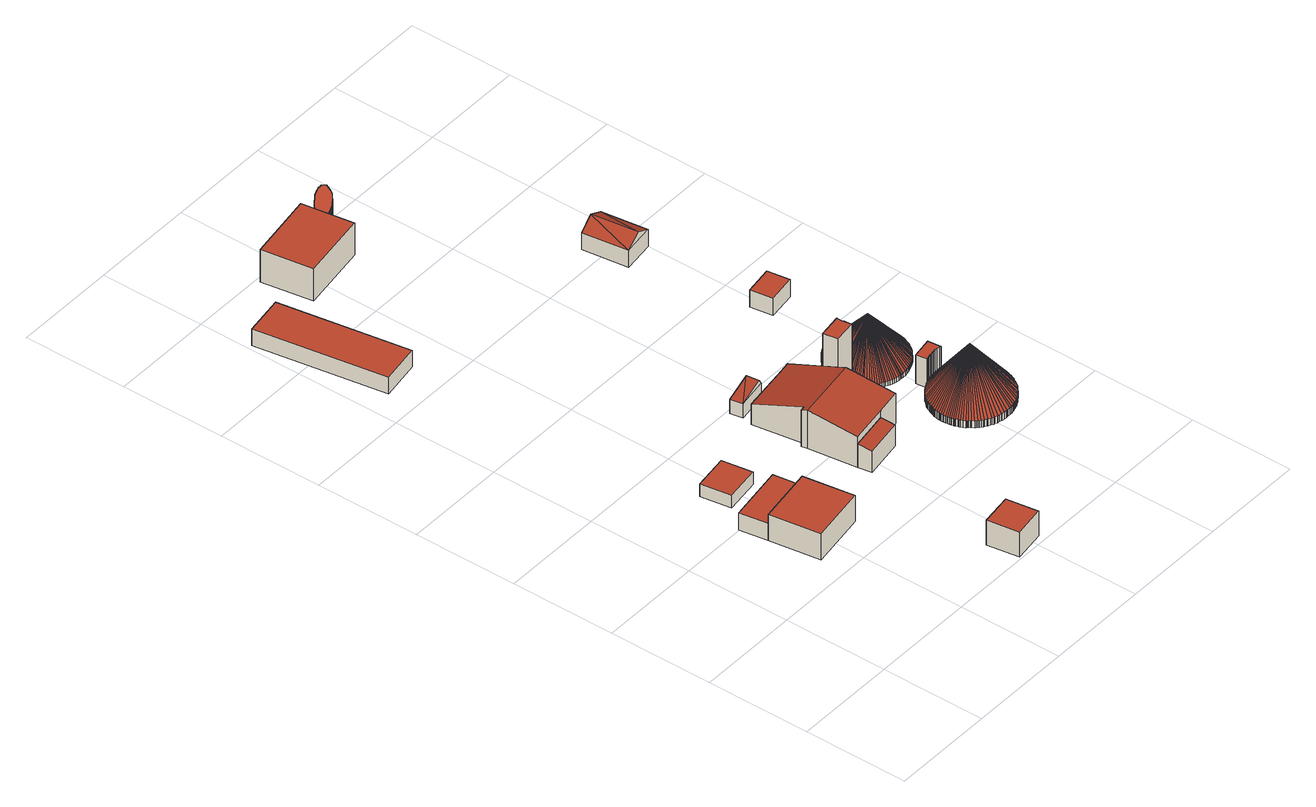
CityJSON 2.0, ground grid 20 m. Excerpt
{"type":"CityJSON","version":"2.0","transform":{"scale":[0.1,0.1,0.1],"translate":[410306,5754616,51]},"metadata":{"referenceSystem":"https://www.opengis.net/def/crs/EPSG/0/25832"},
"CityObjects":{
"building1":{"type":"Building","attributes":{"Gemeindeschluessel":"05515000","Geometrietyp2DReferenz":"3000","function":"31001_2600","roofType":"1000","measuredHeight":5.5},"geometry":[{"type":"Solid","lod":"2","boundaries":[[[[0,1,2,3]],[[4,5,1,0]],[[6,7,5,4]],[[3,2,7,6]],[[4,0,3,6]],[[1,5,7,2]]]],"semantics":{"surfaces":[{"type":"WallSurface"},{"type":"RoofSurface"},{"type":"GroundSurface"}],"values":[[0,0,0,0,1,2]]}}]},
"building2":{"type":"Building","attributes":{"Gemeindeschluessel":"05515000","Geometrietyp2DReferenz":"3000","function":"31001_2600","roofType":"1000","measuredHeight":3.56},"geometry":[{"type":"Solid","lod":"2","boundaries":[[[[8,9,2,10]],[[11,12,9,8]],[[13,1,12,11]],[[10,2,1,13]],[[11,8,10,13]],[[9,12,1,2]]]],"semantics":{"surfaces":[{"type":"WallSurface"},{"type":"RoofSurface"},{"type":"GroundSurface"}],"values":[[0,0,0,0,1,2]]}}]},
"building3":{"type":"Building","attributes":{"Gemeindeschluessel":"05515000","Geometrietyp2DReferenz":"3000","function":"31001_2600","roofType":"1000","measuredHeight":2.65},"geometry":[{"type":"Solid","lod":"2","boundaries":[[[[14,15,16,17]],[[18,19,15,14]],[[20,21,19,18]],[[17,16,21,20]],[[18,14,17,20]],[[15,19,21,16]]]],"semantics":{"surfaces":[{"type":"WallSurface"},{"type":"RoofSurface"},{"type":"GroundSurface"}],"values":[[0,0,0,0,1,2]]}}]},
"building4":{"type":"Building","attributes":{"Gemeindeschluessel":"05515000","Geometrietyp2DReferenz":"3000","function":"31001_2600","roofType":"1000","measuredHeight":5.19},"geometry":[{"type":"Solid","lod":"2","boundaries":[[[[22,23,24,25]],[[26,27,23,22]],[[28,29,27,26]],[[25,24,29,28]],[[26,22,25,28]],[[23,27,29,24]]]],"semantics":{"surfaces":[{"type":"WallSurface"},{"type":"RoofSurface"},{"type":"GroundSurface"}],"values":[[0,0,0,0,1,2]]}}]},
"building5":{"type":"Building","attributes":{"Gemeindeschluessel":"05515000","Geometrietyp2DReferenz":"3000","function":"31001_2600","roofType":"1000","measuredHeight":3.4},"geometry":[{"type":"Solid","lod":"2","boundaries":[[[[30,31,32,33]],[[34,35,31,30]],[[36,37,35,34]],[[33,32,37,36]],[[34,30,33,36]],[[31,35,37,32]]]],"semantics":{"surfaces":[{"type":"WallSurface"},{"type":"RoofSurface"},{"type":"GroundSurface"}],"values":[[0,0,0,0,1,2]]}}]},
"building6":{"type":"Building","attributes":{"Gemeindeschluessel":"05515000","Geometrietyp2DReferenz":"3000","function":"31001_2600","roofType":"3100","measuredHeight":4.06},"geometry":[{"type":"Solid","lod":"2","boundaries":[[[[38,39,40,41]],[[42,43,39,38]],[[44,45,43,42]],[[41,40,45,44]],[[38,46,42]],[[44,47,41]],[[41,47,46]],[[46,38,41]],[[44,42,46]],[[46,47,44]],[[39,43,45,40]]]],"semantics":{"surfaces":[{"type":"WallSurface"},{"type":"RoofSurface"},{"type":"GroundSurface"}],"values":[[0,0,0,0,0,0,1,1,1,1,2]]}}]},
"building7":{"type":"Building","attributes":{"Gemeindeschluessel":"05515000","Geometrietyp2DReferenz":"3000","function":"31001_2600"},"address":[{"country":"Germany","locality":"Münster","thoroughfareNumber":"121","thoroughfareName":"Böddingheideweg"}],"children":["building7-1","building7-2","building7-3"]},
"building7-1":{"type":"BuildingPart","attributes":{"roofType":"1000","measuredHeight":13.36},"parents":["building7"],"geometry":[{"type":"Solid","lod":"2","boundaries":[[[[48,49,50]],[[51,52,48,50]],[[53,54,52,51]],[[55,56,54,53]],[[57,58,56,55]],[[59,60,58,57]],[[61,62,60,59]],[[63,64,62,61]],[[65,66,64,63]],[[67,68,66,65]],[[69,70,71,68,67]],[[65,63,61,59,57,55,53,51,50,69,67]],[[48,52,54,56,58,60,62,64,66,68,71]],[[70,69,50,49]],[[48,71,70,49]]]],"semantics":{"surfaces":[{"type":"WallSurface"},{"type":"RoofSurface"},{"type":"GroundSurface"},{"type":"ClosureSurface"}],"values":[[0,0,0,0,0,0,0,0,0,0,0,1,2,0,3]]}}]},
"building7-2":{"type":"BuildingPart","attributes":{"roofType":"2100","measuredHeight":4.9},"parents":["building7"],"geometry":[{"type":"Solid","lod":"2","boundaries":[[[[72,73,74,75]],[[76,77,73,72]],[[78,79,77,76]],[[80,81,79,78]],[[78,76,72,75,80]],[[73,77,79,81,74]],[[81,80,75,74]]]],"semantics":{"surfaces":[{"type":"WallSurface"},{"type":"RoofSurface"},{"type":"GroundSurface"},{"type":"ClosureSurface"}],"values":[[0,0,0,0,1,2,3]]}}]},
"building7-3":{"type":"BuildingPart","attributes":{"roofType":"3100","measuredHeight":8.01},"parents":["building7"],"geometry":[{"type":"Solid","lod":"2","boundaries":[[[[82,83,84,85]],[[86,87,83,82]],[[49,48,87,86]],[[88,89,71,70]],[[90,91,89,88]],[[92,75,74,91,90]],[[93,94,81,80,95]],[[96,97,94,93]],[[98,99,97,96]],[[85,84,99,98]],[[95,92,90,88,93]],[[70,49,86,82,85,98,96,93,88]],[[83,87,48,71,89,91,74,81,94,97,99,84]],[[48,49,70,71]],[[80,75,92,95]],[[81,74,75,80]]]],"semantics":{"surfaces":[{"type":"WallSurface"},{"type":"RoofSurface"},{"type":"GroundSurface"},{"type":"ClosureSurface"}],"values":[[0,0,0,0,0,0,0,0,0,0,1,1,2,3,0,3]]}}]},
"building8":{"type":"Building","attributes":{"Gemeindeschluessel":"05515000","Geometrietyp2DReferenz":"3000","function":"31001_2600","roofType":"1000","measuredHeight":6.67},"geometry":[{"type":"Solid","lod":"2","boundaries":[[[[100,101,102,103]],[[104,105,101,100]],[[106,107,105,104]],[[103,102,107,106]],[[104,100,103,106]],[[101,105,107,102]]]],"semantics":{"surfaces":[{"type":"WallSurface"},{"type":"RoofSurface"},{"type":"GroundSurface"}],"values":[[0,0,0,0,1,2]]}}]},
"building9":{"type":"Building","attributes":{"Gemeindeschluessel":"05515000","Geometrietyp2DReferenz":"3000","function":"31001_2600","roofType":"4000","measuredHeight":11.23},"geometry":[{"type":"Solid","lod":"2","boundaries":[[[[108,109,110,111]],[[112,113,109,108]],[[114,115,113,112]],[[116,117,115,114]],[[118,119,117,116]],[[120,121,119,118]],[[122,123,121,120]],[[124,125,123,122]],[[126,127,125,124]],[[128,129,127,126]],[[130,131,129,128]],[[132,133,131,130]],[[134,135,133,132]],[[136,137,135,134]],[[138,139,137,136]],[[140,141,139,138]],[[142,143,141,140]],[[144,145,143,142]],[[146,147,145,144]],[[148,149,147,146]],[[150,151,149,148]],[[152,153,151,150]],[[154,155,153,152]],[[156,157,155,154]],[[158,159,157,156]],[[160,161,159,158]],[[162,163,161,160]],[[164,165,163,162]],[[166,167,165,164]],[[168,169,167,166]],[[170,171,169,168]],[[172,173,171,170]],[[174,175,173,172]],[[176,177,175,174]],[[178,179,177,176]],[[180,181,179,178]],[[182,183,181,180]],[[184,185,183,182]],[[186,187,185,184]],[[188,189,187,186]],[[190,191,189,188]],[[192,193,191,190]],[[194,195,193,192]],[[196,197,195,194]],[[198,199,197,196]],[[200,201,199,198]],[[202,203,201,200]],[[204,205,203,202]],[[206,207,205,204]],[[208,209,207,206]],[[210,211,209,208]],[[212,213,211,210]],[[214,215,213,212]],[[216,217,215,214]],[[218,219,217,216]],[[220,221,219,218]],[[222,223,221,220]],[[224,225,223,222]],[[226,227,225,224]],[[228,229,227,226]],[[230,231,229,228]],[[232,233,231,230]],[[234,235,233,232]],[[236,237,235,234]],[[238,239,237,236]],[[240,241,239,238]],[[242,243,241,240]],[[244,245,243,242]],[[246,247,245,244]],[[248,249,247,246]],[[250,251,249,248]],[[252,253,251,250]],[[254,255,253,252]],[[256,257,255,254]],[[258,259,257,256]],[[260,261,259,258]],[[262,263,261,260]],[[264,265,263,262]],[[266,267,265,264]],[[268,269,267,266]],[[270,271,269,268]],[[272,273,271,270]],[[274,275,273,272]],[[276,277,275,274]],[[278,279,277,276]],[[280,281,279,278]],[[282,283,281,280]],[[284,285,283,282]],[[286,287,285,284]],[[288,289,287,286]],[[290,291,289,288]],[[292,293,291,290]],[[294,295,293,292]],[[296,297,295,294]],[[298,299,297,296]],[[300,301,299,298]],[[302,303,301,300]],[[304,305,303,302]],[[306,307,305,304]],[[308,309,307,306]],[[310,311,309,308]],[[312,313,311,310]],[[314,315,313,312]],[[316,317,315,314]],[[318,319,317,316]],[[320,321,319,318]],[[322,323,321,320]],[[324,325,323,322]],[[326,327,325,324]],[[328,329,327,326]],[[330,331,329,328]],[[332,333,331,330]],[[334,335,333,332]],[[336,337,335,334]],[[338,339,337,336]],[[340,341,339,338]],[[342,343,341,340]],[[344,345,343,342]],[[346,347,345,344]],[[348,349,347,346]],[[350,351,349,348]],[[352,353,351,350]],[[354,355,353,352]],[[356,357,355,354]],[[358,359,357,356]],[[360,361,359,358]],[[362,363,361,360]],[[364,365,363,362]],[[366,367,365,364]],[[368,369,367,366]],[[370,371,369,368]],[[372,373,371,370]],[[374,375,373,372]],[[376,377,375,374]],[[378,379,377,376]],[[380,381,379,378]],[[382,383,381,380]],[[384,385,383,382]],[[386,387,385,384]],[[388,389,387,386]],[[390,391,389,388]],[[392,393,391,390]],[[394,395,393,392]],[[396,397,395,394]],[[398,399,397,396]],[[400,401,399,398]],[[402,403,401,400]],[[404,405,403,402]],[[406,407,405,404]],[[408,409,407,406]],[[410,411,409,408]],[[412,413,411,410]],[[414,415,413,412]],[[416,417,415,414]],[[418,419,417,416]],[[420,421,419,418]],[[422,423,421,420]],[[424,425,423,422]],[[426,427,425,424]],[[428,429,427,426]],[[430,431,429,428]],[[432,433,431,430]],[[434,435,433,432]],[[436,437,435,434]],[[438,439,437,436]],[[440,441,439,438]],[[442,443,441,440]],[[444,445,443,442]],[[446,447,445,444]],[[448,449,447,446]],[[450,451,449,448]],[[452,453,451,450]],[[454,455,453,452]],[[456,457,455,454]],[[458,459,457,456]],[[460,461,459,458]],[[462,463,461,460]],[[464,465,463,462]],[[466,467,465,464]],[[468,469,467,466]],[[470,471,469,468]],[[111,110,471,470]],[[470,472,111]],[[108,111,472,112]],[[112,472,114]],[[114,472,116]],[[116,472,118]],[[120,118,472,122]],[[126,124,122,472,128]],[[132,130,128,472,134]],[[134,472,136]],[[136,472,138]],[[142,140,138,472,144]],[[146,144,472,148]],[[150,148,472,152]],[[154,152,472,156]],[[158,156,472,160]],[[162,160,472,164]],[[166,164,472,168]],[[170,168,472,172]],[[176,174,172,472,178]],[[178,472,180]],[[180,472,182]],[[184,182,472,186]],[[190,188,186,472,192]],[[192,472,194]],[[196,194,472,198]],[[202,200,198,472,204]],[[204,472,206]],[[210,208,206,472,212]],[[212,472,214]],[[216,214,472,218]],[[218,472,220]],[[222,220,472,224]],[[226,224,472,228]],[[228,472,230]],[[234,232,230,472,236]],[[238,236,472,240]],[[240,472,242]],[[246,244,242,472,248]],[[252,250,248,472,254]],[[258,256,254,472,260]],[[262,260,472,264]],[[266,264,472,268]],[[270,268,472,272]],[[276,274,272,472,278]],[[280,278,472,282]],[[284,282,472,286]],[[288,286,472,290]],[[294,292,290,472,296]],[[298,296,472,300]],[[302,300,472,304]],[[304,472,306]],[[308,306,472,310]],[[312,310,472,314]],[[316,314,472,318]],[[320,318,472,322]],[[324,322,472,326]],[[328,326,472,330]],[[332,330,472,334]],[[336,334,472,338]],[[340,338,472,342]],[[344,342,472,346]],[[350,348,346,472,352]],[[352,472,354]],[[356,354,472,358]],[[362,360,358,472,364]],[[364,472,366]],[[366,472,368]],[[372,370,368,472,374]],[[374,472,376]],[[380,378,376,472,382]],[[382,472,384]],[[388,386,384,472,390]],[[390,472,392]],[[394,392,472,396]],[[398,396,472,400]],[[400,472,402]],[[406,404,402,472,408]],[[408,472,410]],[[410,472,412]],[[414,412,472,416]],[[418,416,472,420]],[[422,420,472,424]],[[426,424,472,428]],[[430,428,472,432]],[[434,432,472,436]],[[438,436,472,440]],[[442,440,472,444]],[[448,446,444,472,450]],[[452,450,472,454]],[[456,454,472,458]],[[462,460,458,472,464]],[[466,464,472,468]],[[468,472,470]],[[109,113,115,117,119,121,123,125,127,129,131,133,135,137,139,141,143,145,147,149,151,153,155,157,159,161,163,165,167,169,171,173,175,177,179,181,183,185,187,189,191,193,195,197,199,201,203,205,207,209,211,213,215,217,219,221,223,225,227,229,231,233,235,237,239,241,243,245,247,249,251,253,255,257,259,261,263,265,267,269,271,273,275,277,279,281,283,285,287,289,291,293,295,297,299,301,303,305,307,309,311,313,315,317,319,321,323,325,327,329,331,333,335,337,339,341,343,345,347,349,351,353,355,357,359,361,363,365,367,369,371,373,375,377,379,381,383,385,387,389,391,393,395,397,399,401,403,405,407,409,411,413,415,417,419,421,423,425,427,429,431,433,435,437,439,441,443,445,447,449,451,453,455,457,459,461,463,465,467,469,471,110]]]],"semantics":{"surfaces":[{"type":"WallSurface"},{"type":"RoofSurface"},{"type":"GroundSurface"}],"values":[[0,0,0,0,0,0,0,0,0,0,0,0,0,0,0,0,0,0,0,0,0,0,0,0,0,0,0,0,0,0,0,0,0,0,0,0,0,0,0,0,0,0,0,0,0,0,0,0,0,0,0,0,0,0,0,0,0,0,0,0,0,0,0,0,0,0,0,0,0,0,0,0,0,0,0,0,0,0,0,0,0,0,0,0,0,0,0,0,0,0,0,0,0,0,0,0,0,0,0,0,0,0,0,0,0,0,0,0,0,0,0,0,0,0,0,0,0,0,0,0,0,0,0,0,0,0,0,0,0,0,0,0,0,0,0,0,0,0,0,0,0,0,0,0,0,0,0,0,0,0,0,0,0,0,0,0,0,0,0,0,0,0,0,0,0,0,0,0,0,0,0,0,0,0,0,0,0,0,0,0,0,0,1,1,1,1,1,1,1,1,1,1,1,1,1,1,1,1,1,1,1,1,1,1,1,1,1,1,1,1,1,1,1,1,1,1,1,1,1,1,1,1,1,1,1,1,1,1,1,1,1,1,1,1,1,1,1,1,1,1,1,1,1,1,1,1,1,1,1,1,1,1,1,1,1,1,1,1,1,1,1,1,1,1,1,1,1,1,1,1,1,1,1,1,1,2]]}}]},
"building10":{"type":"Building","attributes":{"Gemeindeschluessel":"05515000","Geometrietyp2DReferenz":"3000","function":"31001_2600","roofType":"2100","measuredHeight":8.87},"geometry":[{"type":"Solid","lod":"2","boundaries":[[[[473,474,475,476]],[[477,478,474,473]],[[479,480,478,477]],[[481,482,480,479]],[[483,484,482,481]],[[485,486,484,483]],[[487,488,486,485]],[[489,490,488,487]],[[491,492,490,489]],[[493,494,492,491]],[[495,496,494,493]],[[497,498,496,495]],[[499,500,498,497]],[[501,502,500,499]],[[503,504,502,501]],[[505,506,504,503]],[[507,508,506,505]],[[509,508,507]],[[510,511,508,509]],[[512,513,511,510]],[[514,515,513,512]],[[516,517,515,514]],[[518,519,517,516]],[[520,521,519,518]],[[522,523,521,520]],[[524,525,523,522]],[[526,527,525,524]],[[528,529,527,526]],[[530,531,529,528]],[[532,533,531,530]],[[534,535,533,532]],[[536,537,535,534]],[[538,539,537,536]],[[540,541,539,538]],[[542,543,541,540]],[[544,545,543,542]],[[546,547,545,544]],[[548,549,547,546]],[[476,475,549,548]],[[546,544,542,540,538,536,534,532,530,528,526,524,522,520,518,516,514,512,510,509,507,505,503,501,499,497,495,493,491,489,487,485,483,481,479,477,473,476,548]],[[474,478,480,482,484,486,488,490,492,494,496,498,500,502,504,506,508,511,513,515,517,519,521,523,525,527,529,531,533,535,537,539,541,543,545,547,549,475]]]],"semantics":{"surfaces":[{"type":"WallSurface"},{"type":"RoofSurface"},{"type":"GroundSurface"}],"values":[[0,0,0,0,0,0,0,0,0,0,0,0,0,0,0,0,0,0,0,0,0,0,0,0,0,0,0,0,0,0,0,0,0,0,0,0,0,0,0,1,2]]}}]},
"building11":{"type":"Building","attributes":{"Gemeindeschluessel":"05515000","Geometrietyp2DReferenz":"3000","function":"31001_2600","roofType":"1000","measuredHeight":6},"geometry":[{"type":"Solid","lod":"2","boundaries":[[[[550,551,552,553]],[[554,555,551,550]],[[556,557,555,554]],[[558,559,557,556]],[[560,561,559,558]],[[562,563,561,560]],[[564,565,563,562]],[[566,567,565,564]],[[568,569,567,566]],[[570,571,569,568]],[[572,573,571,570]],[[574,575,573,572]],[[576,577,575,574]],[[553,552,577,576]],[[574,572,570,568,566,564,562,560,558,556,554,550,553,576]],[[551,555,557,559,561,563,565,567,569,571,573,575,577,552]]]],"semantics":{"surfaces":[{"type":"WallSurface"},{"type":"RoofSurface"},{"type":"GroundSurface"}],"values":[[0,0,0,0,0,0,0,0,0,0,0,0,0,0,1,2]]}}]},
"building12":{"type":"Building","attributes":{"Gemeindeschluessel":"05515000","Geometrietyp2DReferenz":"3000","function":"31001_2600","roofType":"4000","measuredHeight":10.12},"geometry":[{"type":"Solid","lod":"2","boundaries":[[[[578,579,580,581]],[[582,583,579,578]],[[584,585,583,582]],[[586,587,585,584]],[[588,589,587,586]],[[590,591,589,588]],[[592,593,591,590]],[[594,595,593,592]],[[596,597,595,594]],[[598,599,597,596]],[[600,601,599,598]],[[602,603,601,600]],[[604,605,603,602]],[[606,607,605,604]],[[608,609,607,606]],[[610,611,609,608]],[[612,613,611,610]],[[614,615,613,612]],[[616,617,615,614]],[[618,619,617,616]],[[620,621,619,618]],[[622,623,621,620]],[[624,625,623,622]],[[626,627,625,624]],[[628,629,627,626]],[[630,631,629,628]],[[632,633,631,630]],[[634,635,633,632]],[[636,637,635,634]],[[638,639,637,636]],[[640,641,639,638]],[[642,643,641,640]],[[644,645,643,642]],[[646,647,645,644]],[[648,649,647,646]],[[650,651,649,648]],[[652,653,651,650]],[[654,655,653,652]],[[656,657,655,654]],[[658,659,657,656]],[[660,661,659,658]],[[662,663,661,660]],[[664,665,663,662]],[[666,667,665,664]],[[668,669,667,666]],[[670,671,669,668]],[[672,673,671,670]],[[674,675,673,672]],[[676,677,675,674]],[[678,679,677,676]],[[680,681,679,678]],[[682,683,681,680]],[[684,685,683,682]],[[686,687,685,684]],[[688,689,687,686]],[[690,691,689,688]],[[692,693,691,690]],[[694,695,693,692]],[[696,697,695,694]],[[698,699,697,696]],[[700,701,699,698]],[[702,703,701,700]],[[704,705,703,702]],[[706,707,705,704]],[[708,709,707,706]],[[710,711,709,708]],[[712,713,711,710]],[[714,715,713,712]],[[716,717,715,714]],[[718,719,717,716]],[[720,721,719,718]],[[722,723,721,720]],[[724,725,723,722]],[[726,727,725,724]],[[728,729,727,726]],[[730,731,729,728]],[[732,733,731,730]],[[734,735,733,732]],[[736,737,735,734]],[[738,739,737,736]],[[740,741,739,738]],[[742,743,741,740]],[[744,745,743,742]],[[746,747,745,744]],[[748,749,747,746]],[[750,751,749,748]],[[752,753,751,750]],[[754,755,753,752]],[[756,757,755,754]],[[758,759,757,756]],[[760,761,759,758]],[[762,763,761,760]],[[764,68,763,762]],[[765,66,68,764]],[[766,64,66,765]],[[767,62,64,766]],[[768,60,62,767]],[[769,58,60,768]],[[770,56,58,769]],[[771,54,56,770]],[[772,52,54,771]],[[581,580,52,772]],[[581,773,578]],[[578,773,582]],[[582,773,584]],[[584,773,586]],[[586,773,588]],[[588,773,590]],[[590,773,592]],[[592,773,594]],[[594,773,596]],[[596,773,598]],[[598,773,600]],[[600,773,602]],[[602,773,604]],[[604,773,606]],[[606,773,608]],[[608,773,610]],[[610,773,612]],[[612,773,614]],[[614,773,616]],[[616,773,618]],[[618,773,620]],[[620,773,622]],[[622,773,624]],[[624,773,626]],[[626,773,628]],[[628,773,630]],[[630,773,632]],[[632,773,634]],[[634,773,636]],[[636,773,638]],[[638,773,640]],[[640,773,642]],[[642,773,644]],[[644,773,646]],[[646,773,648]],[[648,773,650]],[[650,773,652]],[[652,773,654]],[[654,773,656]],[[656,773,658]],[[658,773,660]],[[660,773,662]],[[662,773,664]],[[664,773,666]],[[666,773,668]],[[668,773,670]],[[670,773,672]],[[672,773,674]],[[674,773,676]],[[676,773,678]],[[678,773,680]],[[680,773,682]],[[682,773,684]],[[684,773,686]],[[686,773,688]],[[688,773,690]],[[690,773,692]],[[692,773,694]],[[694,773,696]],[[696,773,698]],[[698,773,700]],[[700,773,702]],[[702,773,704]],[[704,773,706]],[[706,773,708]],[[708,773,710]],[[710,773,712]],[[712,773,714]],[[714,773,716]],[[716,773,718]],[[718,773,720]],[[720,773,722]],[[722,773,724]],[[724,773,726]],[[726,773,728]],[[728,773,730]],[[730,773,732]],[[732,773,734]],[[734,773,736]],[[736,773,738]],[[738,773,740]],[[740,773,742]],[[742,773,744]],[[744,773,746]],[[746,773,748]],[[748,773,750]],[[750,773,752]],[[752,773,754]],[[754,773,756]],[[756,773,758]],[[758,773,760]],[[760,773,762]],[[762,773,764]],[[764,773,765]],[[765,773,766]],[[766,773,767]],[[767,773,768]],[[768,773,769]],[[769,773,770]],[[770,773,771]],[[771,773,772]],[[772,773,581]],[[579,583,585,587,589,591,593,595,597,599,601,603,605,607,609,611,613,615,617,619,621,623,625,627,629,631,633,635,637,639,641,643,645,647,649,651,653,655,657,659,661,663,665,667,669,671,673,675,677,679,681,683,685,687,689,691,693,695,697,699,701,703,705,707,709,711,713,715,717,719,721,723,725,727,729,731,733,735,737,739,741,743,745,747,749,751,753,755,757,759,761,763,68,66,64,62,60,58,56,54,52,580]]]],"semantics":{"surfaces":[{"type":"WallSurface"},{"type":"RoofSurface"},{"type":"GroundSurface"}],"values":[[0,0,0,0,0,0,0,0,0,0,0,0,0,0,0,0,0,0,0,0,0,0,0,0,0,0,0,0,0,0,0,0,0,0,0,0,0,0,0,0,0,0,0,0,0,0,0,0,0,0,0,0,0,0,0,0,0,0,0,0,0,0,0,0,0,0,0,0,0,0,0,0,0,0,0,0,0,0,0,0,0,0,0,0,0,0,0,0,0,0,0,0,0,0,0,0,0,0,0,0,0,0,1,1,1,1,1,1,1,1,1,1,1,1,1,1,1,1,1,1,1,1,1,1,1,1,1,1,1,1,1,1,1,1,1,1,1,1,1,1,1,1,1,1,1,1,1,1,1,1,1,1,1,1,1,1,1,1,1,1,1,1,1,1,1,1,1,1,1,1,1,1,1,1,1,1,1,1,1,1,1,1,1,1,1,1,1,1,1,1,1,1,1,1,1,1,1,1,1,1,1,1,1,1,2]]}}]},
"building13":{"type":"Building","attributes":{"Gemeindeschluessel":"05515000","Geometrietyp2DReferenz":"3000","function":"31001_2600","roofType":"1000","measuredHeight":3.67},"geometry":[{"type":"Solid","lod":"2","boundaries":[[[[774,775,776,777]],[[778,779,775,774]],[[780,781,779,778]],[[777,776,781,780]],[[778,774,777,780]],[[775,779,781,776]]]],"semantics":{"surfaces":[{"type":"WallSurface"},{"type":"RoofSurface"},{"type":"GroundSurface"}],"values":[[0,0,0,0,1,2]]}}]},
"building14":{"type":"Building","attributes":{"Gemeindeschluessel":"05515000","Geometrietyp2DReferenz":"3000","function":"31001_2600","roofType":"3100","measuredHeight":5.23},"geometry":[{"type":"Solid","lod":"2","boundaries":[[[[782,783,784,785]],[[786,787,783,782]],[[788,789,787,786]],[[785,784,789,788]],[[782,790,786]],[[788,791,785]],[[785,791,790]],[[790,782,785]],[[791,788,786]],[[786,790,791]],[[783,787,789,784]]]],"semantics":{"surfaces":[{"type":"WallSurface"},{"type":"RoofSurface"},{"type":"GroundSurface"}],"values":[[0,0,0,0,0,0,1,1,1,1,2]]}}]}
},
"vertices":[
[245,361,67],[245,361,12],[136,344,12],[136,344,67],[260,264,67],[260,264,12],[150,247,67],[150,247,12],
[127,398,48],[127,398,12],[136,344,48],[237,415,48],[237,415,12],[245,361,48],
[163,440,39],[163,440,13],[231,450,13],[231,450,39],[154,499,39],[154,499,13],[222,509,39],[222,509,13],
[354,1,64],[354,1,12],[415,10,12],[415,10,64],[345,62,64],[345,62,12],[406,71,64],[406,71,12],
[50,1054,43],[50,1054,9],[127,1067,9],[127,1067,43],[9,1303,43],[9,1303,9],[86,1315,43],[86,1315,9],
[351,593,39],[351,593,10],[355,569,10],[355,569,39],[411,602,39],[411,602,10],[414,578,39],[414,578,10],[404,601,50],[407,577,50],
[477,502,9],[477,502,74],[477,502,142],[521,508,142],[521,508,9],[521,505,142],[521,505,9],[521,501,142],[521,501,9],[521,497,142],[521,497,9],[522,494,142],[522,494,9],[522,490,142],[522,490,9],[523,487,142],[523,487,9],[524,483,142],[524,483,9],[525,480,142],[525,480,9],[481,473,142],[481,473,84],[481,473,9],
[451,344,55],[451,344,9],[448,360,9],[448,360,58],[452,334,53],[452,334,9],[377,322,53],[377,322,9],[373,348,58],[373,348,9],
[433,561,52],[433,561,9],[351,549,9],[351,549,52],[467,566,52],[467,566,9],[483,459,89],[483,459,9],[497,368,72],[497,368,9],[448,360,72],[360,440,89],[360,440,9],[373,348,72],[358,452,85],[358,452,9],[366,453,85],[366,453,9],
[157,1293,77],[157,1293,10],[289,1313,10],[289,1313,77],[142,1391,77],[142,1391,10],[274,1412,77],[274,1412,10],
[606,386,23],[606,386,9],[603,385,9],[603,385,23],[607,386,23],[607,386,9],[610,387,23],[610,387,9],[614,387,23],[614,387,9],[618,388,23],[618,388,9],[619,388,23],[619,388,9],[621,388,23],[621,388,9],[622,388,23],[622,388,9],[624,388,23],[624,388,9],[625,388,23],[625,388,9],[627,388,23],[627,388,9],[628,388,23],[628,388,9],[629,387,23],[629,387,9],[633,387,23],[633,387,9],[637,386,23],[637,386,9],[638,386,23],[638,386,9],[643,385,23],[643,385,9],[644,385,23],[644,385,9],[648,383,23],[648,383,9],[650,383,23],[650,383,9],[654,381,23],[654,381,9],[656,380,23],[656,380,9],[659,379,23],[659,379,9],[662,377,23],[662,377,9],[664,375,23],[664,375,9],[667,373,23],[667,373,9],[669,372,23],[669,372,9],[672,369,23],[672,369,9],[674,368,23],[674,368,9],[677,365,23],[677,365,9],[679,363,23],[679,363,9],[680,361,23],[680,361,9],[682,359,23],[682,359,9],[683,357,23],[683,357,9],[684,357,23],[684,357,9],[687,352,23],[687,352,9],[690,347,23],[690,347,9],[691,345,23],[691,345,9],[692,343,23],[692,343,9],[693,341,23],[693,341,9],[693,339,23],[693,339,9],[694,338,23],[694,338,9],[695,334,23],[695,334,9],[695,333,23],[695,333,9],[696,330,23],[696,330,9],[697,327,23],[697,327,9],[697,326,23],[697,326,9],[697,325,23],[697,325,9],[698,321,23],[698,321,9],[698,320,23],[698,320,9],[698,319,23],[698,319,9],[698,318,23],[698,318,9],[698,314,23],[698,314,9],[698,313,23],[698,313,9],[698,310,23],[698,310,9],[698,307,23],[698,307,9],[698,306,23],[698,306,9],[697,303,23],[697,303,9],[697,300,23],[697,300,9],[697,299,23],[697,299,9],[696,295,23],[696,295,9],[696,294,23],[696,294,9],[695,293,23],[695,293,9],[695,291,23],[695,291,9],[694,288,23],[694,288,9],[694,287,23],[694,287,9],[692,283,23],[692,283,9],[692,282,23],[692,282,9],[691,281,23],[691,281,9],[690,278,23],[690,278,9],[689,277,23],[689,277,9],[688,276,23],[688,276,9],[687,274,23],[687,274,9],[687,273,23],[687,273,9],[685,271,23],[685,271,9],[684,269,23],[684,269,9],[683,267,23],[683,267,9],[681,265,23],[681,265,9],[680,263,23],[680,263,9],[677,261,23],[677,261,9],[676,260,23],[676,260,9],[673,257,23],[673,257,9],[672,256,23],[672,256,9],[669,253,23],[669,253,9],[668,253,23],[668,253,9],[665,251,23],[665,251,9],[663,249,23],[663,249,9],[662,248,23],[662,248,9],[658,246,23],[658,246,9],[655,245,23],[655,245,9],[652,243,23],[652,243,9],[651,243,23],[651,243,9],[648,242,23],[648,242,9],[645,241,23],[645,241,9],[641,240,23],[641,240,9],[639,239,23],[639,239,9],[637,239,23],[637,239,9],[633,238,23],[633,238,9],[629,238,23],[629,238,9],[624,238,23],[624,238,9],[622,238,23],[622,238,9],[620,238,23],[620,238,9],[615,238,23],[615,238,9],[610,239,23],[610,239,9],[609,239,23],[609,239,9],[605,240,23],[605,240,9],[602,241,23],[602,241,9],[600,241,23],[600,241,9],[596,243,23],[596,243,9],[594,243,23],[594,243,9],[591,245,23],[591,245,9],[589,246,23],[589,246,9],[585,248,23],[585,248,9],[584,249,23],[584,249,9],[580,251,23],[580,251,9],[578,252,23],[578,252,9],[576,255,23],[576,255,9],[573,256,23],[573,256,9],[572,258,23],[572,258,9],[570,260,23],[570,260,9],[568,261,23],[568,261,9],[568,262,23],[568,262,9],[565,266,23],[565,266,9],[564,267,23],[564,267,9],[562,270,23],[562,270,9],[561,271,23],[561,271,9],[560,272,23],[560,272,9],[559,273,23],[559,273,9],[557,277,23],[557,277,9],[555,281,23],[555,281,9],[554,283,23],[554,283,9],[554,284,23],[554,284,9],[554,285,23],[554,285,9],[552,289,23],[552,289,9],[552,290,23],[552,290,9],[551,291,23],[551,291,9],[551,292,23],[551,292,9],[550,295,23],[550,295,9],[550,296,23],[550,296,9],[550,297,23],[550,297,9],[549,299,23],[549,299,9],[549,303,23],[549,303,9],[549,304,23],[549,304,9],[548,306,23],[548,306,9],[548,310,23],[548,310,9],[548,311,23],[548,311,9],[548,315,23],[548,315,9],[548,316,23],[548,316,9],[548,318,23],[548,318,9],[548,319,23],[548,319,9],[549,324,23],[549,324,9],[550,329,23],[550,329,9],[550,331,23],[550,331,9],[551,334,23],[551,334,9],[552,336,23],[552,336,9],[553,339,23],[553,339,9],[554,342,23],[554,342,9],[555,344,23],[555,344,9],[557,347,23],[557,347,9],[557,349,23],[557,349,9],[559,352,23],[559,352,9],[560,354,23],[560,354,9],[562,357,23],[562,357,9],[564,359,23],[564,359,9],[566,361,23],[566,361,9],[568,363,23],[568,363,9],[569,365,23],[569,365,9],[572,368,23],[572,368,9],[573,368,23],[573,368,9],[576,371,23],[576,371,9],[577,372,23],[577,372,9],[580,374,23],[580,374,9],[583,376,23],[583,376,9],[587,378,23],[587,378,9],[589,379,23],[589,379,9],[591,380,23],[591,380,9],[594,382,23],[594,382,9],[595,382,23],[595,382,9],[596,383,23],[596,383,9],[598,384,23],[598,384,9],[599,384,23],[599,384,9],[623,316,121],
[297,1374,61],[297,1374,10],[299,1373,10],[299,1373,62],[295,1375,59],[295,1375,10],[293,1376,58],[293,1376,10],[291,1378,57],[291,1378,10],[289,1380,57],[289,1380,10],[288,1383,58],[288,1383,10],[287,1386,59],[287,1386,10],[287,1389,62],[287,1389,10],[288,1392,65],[288,1392,10],[289,1395,68],[289,1395,10],[291,1397,72],[291,1397,10],[293,1399,76],[293,1399,10],[295,1400,79],[295,1400,10],[296,1401,82],[296,1401,10],[298,1402,85],[298,1402,10],[300,1402,87],[300,1402,10],[302,1402,89],[302,1402,10],[302,1402,90],[304,1402,91],[304,1402,10],[305,1402,93],[305,1402,10],[307,1401,95],[307,1401,10],[309,1400,97],[309,1400,10],[311,1399,98],[311,1399,10],[313,1397,98],[313,1397,10],[315,1395,98],[315,1395,10],[316,1392,98],[316,1392,10],[316,1389,96],[316,1389,10],[316,1386,93],[316,1386,10],[316,1383,90],[316,1383,10],[315,1380,87],[315,1380,10],[313,1378,83],[313,1378,10],[311,1376,79],[311,1376,10],[309,1375,76],[309,1375,10],[307,1374,73],[307,1374,10],[305,1373,70],[305,1373,10],[303,1373,68],[303,1373,10],[302,1373,66],[302,1373,10],[300,1373,64],[300,1373,10],
[629,388,70],[629,388,10],[633,387,10],[633,387,70],[625,388,70],[625,388,10],[621,388,70],[621,388,10],[618,388,70],[618,388,10],[614,387,70],[614,387,10],[610,387,70],[610,387,10],[607,386,70],[607,386,10],[603,385,70],[603,385,10],[599,384,70],[599,384,10],[598,384,70],[598,384,10],[595,405,70],[595,405,10],[634,411,70],[634,411,10],[637,386,70],[637,386,10],
[522,518,18],[522,518,9],[521,511,9],[521,511,18],[524,525,18],[524,525,9],[526,531,18],[526,531,9],[528,537,18],[528,537,9],[531,542,18],[531,542,9],[535,547,18],[535,547,9],[538,552,18],[538,552,9],[542,556,18],[542,556,9],[546,560,18],[546,560,9],[550,563,18],[550,563,9],[554,566,18],[554,566,9],[558,568,18],[558,568,9],[562,570,18],[562,570,9],[566,572,18],[566,572,9],[570,574,18],[570,574,9],[574,575,18],[574,575,9],[578,576,18],[578,576,9],[582,577,18],[582,577,9],[585,577,18],[585,577,9],[589,577,18],[589,577,9],[592,578,18],[592,578,9],[596,578,18],[596,578,9],[600,577,18],[600,577,9],[604,577,18],[604,577,9],[609,576,18],[609,576,9],[613,575,18],[613,575,9],[618,574,18],[618,574,9],[622,572,18],[622,572,9],[627,570,18],[627,570,9],[632,567,18],[632,567,9],[637,564,18],[637,564,9],[641,561,18],[641,561,9],[646,557,18],[646,557,9],[650,552,18],[650,552,9],[654,547,18],[654,547,9],[658,542,18],[658,542,9],[661,536,18],[661,536,9],[663,530,18],[663,530,9],[664,526,18],[664,526,9],[665,523,18],[665,523,9],[667,517,18],[667,517,9],[668,511,18],[668,511,9],[668,505,18],[668,505,9],[668,500,18],[668,500,9],[667,495,18],[667,495,9],[666,490,18],[666,490,9],[665,485,18],[665,485,9],[664,481,18],[664,481,9],[662,476,18],[662,476,9],[661,473,18],[661,473,9],[659,469,18],[659,469,9],[657,466,18],[657,466,9],[655,463,18],[655,463,9],[653,460,18],[653,460,9],[651,457,18],[651,457,9],[648,454,18],[648,454,9],[645,451,18],[645,451,9],[642,449,18],[642,449,9],[639,446,18],[639,446,9],[636,443,18],[636,443,9],[632,441,18],[632,441,9],[628,439,18],[628,439,9],[623,437,18],[623,437,9],[618,435,18],[618,435,9],[613,433,18],[613,433,9],[607,432,18],[607,432,9],[602,431,18],[602,431,9],[596,431,18],[596,431,9],[592,431,18],[592,431,9],[590,431,18],[590,431,9],[585,431,18],[585,431,9],[580,432,18],[580,432,9],[576,433,18],[576,433,9],[572,434,18],[572,434,9],[568,436,18],[568,436,9],[565,437,18],[565,437,9],[561,439,18],[561,439,9],[558,440,18],[558,440,9],[555,442,18],[555,442,9],[552,444,18],[552,444,9],[549,446,18],[549,446,9],[546,449,18],[546,449,9],[543,452,18],[543,452,9],[540,455,18],[540,455,9],[537,458,18],[537,458,9],[534,462,18],[534,462,9],[533,464,18],[533,464,9],[532,465,18],[532,465,9],[530,468,18],[530,468,9],[529,471,18],[529,471,9],[527,475,18],[527,475,9],[526,478,18],[526,478,9],[525,480,18],[524,483,18],[523,487,18],[522,490,18],[522,494,18],[521,497,18],[521,501,18],[521,505,18],[521,508,18],[591,500,110],
[589,692,44],[589,692,8],[643,700,8],[643,700,44],[582,735,44],[582,735,8],[637,743,44],[637,743,8],
[528,1037,43],[528,1037,8],[540,950,8],[540,950,43],[589,1046,43],[589,1046,8],[601,958,43],[601,958,8],[558,1042,60],[571,954,60]
]}
